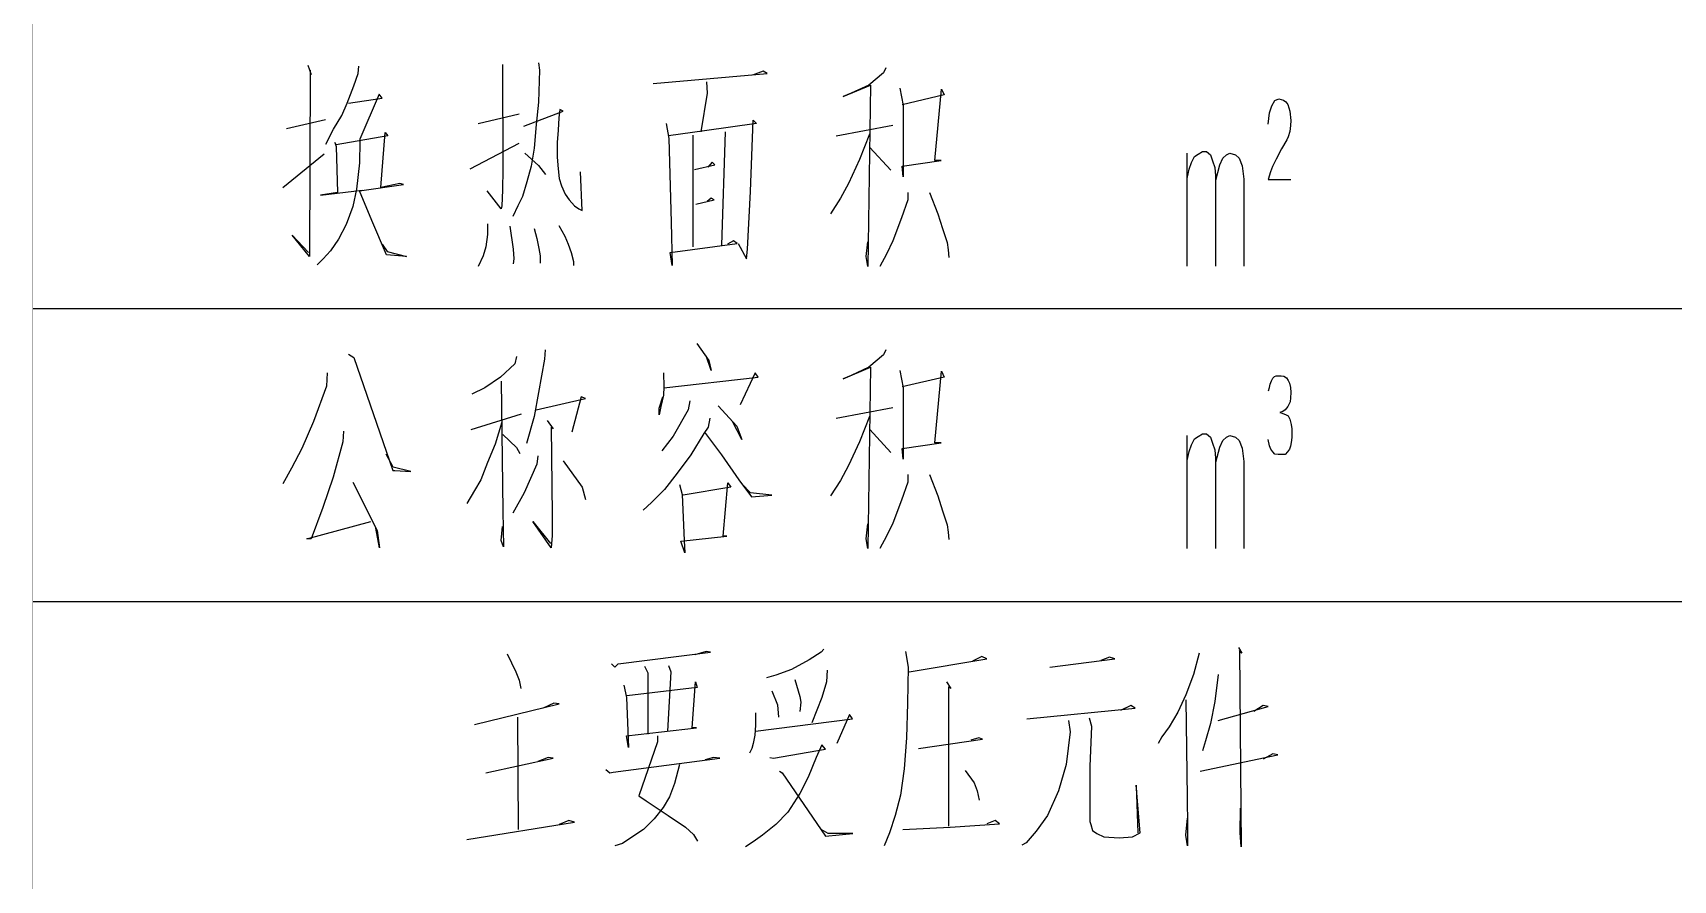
# Model space of a CAD drawing. Extents: x 0 to 2376, y 0 to 3364.
# Drawn here: x 1616 to 1772.8, y 2516.1 to 2597.1 of the extents above; entities that cross this region are included whole.
import ezdxf

# ---------------------------------------------------------------- set-up
doc = ezdxf.new("R2010")
doc.units = 0
doc.header["$MEASUREMENT"] = 0
doc.layers.add('6', color=7, linetype='Continuous')
doc.layers.add('8', color=7, linetype='Continuous')

# ---------------------------------------------------------------- blocks, each defined once
blk = doc.blocks.new('BLKENT84')
at = {"layer": '8', "color": 2, "linetype": 'Continuous'}
for p, q in [((1661.33, 2537.77), (1662.17, 2536.05)), ((1671.95, 2536.83), (1680.78, 2537.93)), ((1680.37, 2538.01), (1679.27, 2537.7)), ((1680.78, 2537.93), (1680.37, 2538.01)), ((1691.35, 2537.93), (1690.2, 2537.22)), ((1691.61, 2538.24), (1691.35, 2537.93)), ((1699.4, 2538.01), (1699.66, 2536.52)), ((1699.77, 2536.05), (1707.19, 2537.3)), ((1706.72, 2537.54), (1705.83, 2537.07)), ((1707.19, 2537.3), (1706.72, 2537.54)), ((1713.2, 2536.52), (1719.43, 2537.3)), ((1718.9, 2537.46), (1718.07, 2537.15)), ((1719.43, 2537.3), (1718.9, 2537.46)), ((1727.48, 2537.85), (1726.95, 2535.81)), ((1731.24, 2538.4), (1731.56, 2537.85)), ((1731.56, 2537.85), (1731.35, 2538.09)), ((1731.35, 2538.09), (1731.5, 2519.34)), ((1662.17, 2536.05), (1662.48, 2535.26)), ((1671.32, 2536.83), (1671.63, 2536.52)), ((1671.63, 2536.52), (1671.95, 2536.83)), ((1674.46, 2536.6), (1674.77, 2535.97)), ((1674.77, 2535.97), (1674.77, 2530.09)), ((1676.97, 2536.05), (1676.65, 2530.4)), ((1676.76, 2536.68), (1676.97, 2536.05)), ((1687.01, 2535.73), (1686.12, 2535.5)), ((1688.52, 2536.28), (1687.01, 2535.73)), ((1690.2, 2537.22), (1688.52, 2536.28)), ((1691.92, 2536.21), (1691.87, 2535.11)), ((1699.66, 2536.52), (1699.61, 2533.07)), ((1726.95, 2535.81), (1726.22, 2533.85)), ((1729.31, 2535.81), (1728.99, 2533.22)), ((1662.48, 2535.26), (1662.64, 2534.48)), ((1672.47, 2534.79), (1672.73, 2533.62)), ((1679.48, 2534.56), (1672.78, 2533.77)), ((1679.01, 2530.72), (1679.32, 2535.11)), ((1679.32, 2535.11), (1679.48, 2534.56)), ((1686.64, 2534.24), (1687.16, 2532.91)), ((1688.84, 2535.34), (1689.31, 2533.7)), ((1691.87, 2535.11), (1691.4, 2533.62)), ((1703.32, 2535.11), (1703.74, 2534.48)), ((1703.74, 2534.48), (1703.53, 2534.64)), ((1703.53, 2534.64), (1703.53, 2521.3)), ((1658.2, 2531.03), (1666.3, 2532.99)), ((1665.78, 2533.07), (1664.78, 2532.6)), ((1666.3, 2532.99), (1665.78, 2533.07)), ((1672.73, 2533.62), (1672.94, 2528.83)), ((1687.16, 2532.91), (1687.27, 2531.73)), ((1689.31, 2533.7), (1689.41, 2533.15)), ((1689.41, 2533.15), (1689.31, 2532.28)), ((1691.4, 2533.62), (1690.46, 2531.19)), ((1699.61, 2533.07), (1699.5, 2529.77)), ((1711.01, 2531.58), (1721.36, 2532.6)), ((1720.94, 2532.83), (1719.95, 2532.36)), ((1721.36, 2532.6), (1720.94, 2532.83)), ((1726.22, 2533.85), (1725.44, 2532.21)), ((1726.22, 2533.38), (1726.33, 2524.05)), ((1728.99, 2533.22), (1728.58, 2531.11)), ((1729.31, 2531.42), (1734.07, 2532.75)), ((1733.6, 2532.83), (1732.71, 2532.28)), ((1734.07, 2532.75), (1733.6, 2532.83)), ((1662.33, 2531.73), (1662.38, 2520.99)), ((1685.07, 2532.13), (1685.07, 2530.95)), ((1685.07, 2530.4), (1694.33, 2531.58)), ((1694.07, 2531.97), (1692.86, 2529.22)), ((1694.33, 2531.58), (1694.07, 2531.97)), ((1714.98, 2531.42), (1715.14, 2530.32)), ((1716.97, 2531.66), (1717.18, 2530.87)), ((1725.44, 2532.21), (1724.6, 2530.79)), ((1728.58, 2531.11), (1728.1, 2529.46)), ((1672.73, 2529.93), (1679.43, 2530.72)), ((1672.94, 2528.83), (1672.73, 2529.93)), ((1675.71, 2529.93), (1675.71, 2529.38)), ((1679.43, 2530.72), (1679.01, 2530.72)), ((1685.02, 2530.01), (1684.86, 2529.22)), ((1685.07, 2530.95), (1685.02, 2530.01)), ((1699.5, 2529.77), (1699.29, 2526.79)), ((1700.65, 2528.75), (1706.77, 2529.62)), ((1706.41, 2529.77), (1705.67, 2529.54)), ((1706.77, 2529.62), (1706.41, 2529.77)), ((1715.14, 2530.32), (1714.77, 2527.19)), ((1717.18, 2530.87), (1717.02, 2527.03)), ((1723.92, 2529.85), (1723.56, 2529.22)), ((1724.6, 2530.79), (1723.92, 2529.85)), ((1728.1, 2529.46), (1727.79, 2528.52)), ((1665.26, 2527.89), (1664.26, 2527.5)), ((1665.73, 2527.81), (1665.26, 2527.89)), ((1675.71, 2529.38), (1673.93, 2524.21)), ((1681.05, 2527.89), (1680.26, 2527.66)), ((1681.67, 2527.81), (1681.05, 2527.89)), ((1684.71, 2528.75), (1684.5, 2528.28)), ((1684.86, 2529.22), (1684.71, 2528.75)), ((1686.43, 2527.89), (1686.8, 2527.81)), ((1686.8, 2527.81), (1691.77, 2528.68)), ((1690.88, 2527.89), (1690.09, 2526.01)), ((1691.4, 2529.07), (1690.88, 2527.89)), ((1691.77, 2528.68), (1691.4, 2529.07)), ((1727.58, 2526.56), (1735.01, 2528.13)), ((1734.54, 2528.21), (1733.6, 2527.73)), ((1735.01, 2528.13), (1734.54, 2528.21)), ((1659.29, 2526.4), (1665.73, 2527.81)), ((1670.75, 2526.72), (1671.16, 2526.4)), ((1671.16, 2526.4), (1671.48, 2526.48)), ((1671.48, 2526.48), (1681.67, 2527.81)), ((1677.8, 2527.19), (1677.33, 2525.38)), ((1687.37, 2526.56), (1687.63, 2526.4)), ((1687.63, 2526.4), (1691.77, 2520.36)), ((1699.29, 2526.79), (1698.93, 2524.28)), ((1705.1, 2526.64), (1705.99, 2525.46)), ((1714.77, 2527.19), (1714.04, 2524.68)), ((1717.02, 2527.03), (1717.02, 2523.66)), ((1677.33, 2525.38), (1676.86, 2524.13)), ((1690.09, 2526.01), (1689.31, 2524.44)), ((1705.99, 2525.46), (1706.25, 2524.68)), ((1721.83, 2520.68), (1721.46, 2525.22)), ((1721.46, 2525.22), (1721.62, 2520.68)), ((1673.93, 2524.21), (1674.61, 2523.73)), ((1674.61, 2523.73), (1676.71, 2522.32)), ((1676.86, 2524.13), (1676.24, 2523.11)), ((1689.31, 2524.44), (1688.16, 2522.64)), ((1698.93, 2524.28), (1698.41, 2522.32)), ((1706.25, 2524.68), (1706.46, 2523.81)), ((1714.04, 2524.68), (1712.99, 2522.32)), ((1717.02, 2523.66), (1717.02, 2521.77)), ((1726.33, 2524.05), (1726.38, 2521.3)), ((1657.46, 2520.05), (1667.76, 2521.7)), ((1667.24, 2521.85), (1666.3, 2521.46)), ((1667.76, 2521.7), (1667.24, 2521.85)), ((1675.4, 2522.01), (1674.35, 2520.99)), ((1676.24, 2523.11), (1675.4, 2522.01)), ((1676.71, 2522.32), (1678.38, 2521.22)), ((1688.16, 2522.64), (1687.01, 2521.46)), ((1698.41, 2522.32), (1697.88, 2520.68)), ((1707.97, 2521.85), (1707.19, 2521.54)), ((1708.39, 2521.54), (1707.97, 2521.85)), ((1712.99, 2522.32), (1711.9, 2520.83)), ((1717.02, 2521.77), (1717.12, 2521.46)), ((1726.22, 2520.44), (1726.38, 2522.09)), ((1731.4, 2520.68), (1731.45, 2523.03)), ((1673.15, 2520.21), (1672.37, 2519.66)), ((1674.35, 2520.99), (1673.15, 2520.21)), ((1678.38, 2521.22), (1679.16, 2520.52)), ((1679.16, 2520.52), (1679.53, 2519.89)), ((1685.75, 2520.44), (1684.86, 2519.81)), ((1687.01, 2521.46), (1685.75, 2520.44)), ((1692.03, 2520.6), (1691.35, 2520.99)), ((1691.77, 2520.36), (1694.38, 2520.6)), ((1694.38, 2520.6), (1692.03, 2520.6)), ((1697.88, 2520.68), (1697.36, 2519.42)), ((1699.14, 2520.99), (1703.69, 2521.22)), ((1703.69, 2521.22), (1708.39, 2521.54)), ((1711.9, 2520.83), (1710.95, 2519.73)), ((1717.12, 2521.46), (1717.28, 2520.91)), ((1717.28, 2520.91), (1717.7, 2520.6)), ((1717.7, 2520.6), (1718.38, 2520.28)), ((1718.38, 2520.28), (1719.84, 2520.21)), ((1719.84, 2520.21), (1721.1, 2520.28)), ((1721.1, 2520.28), (1721.83, 2520.68)), ((1726.38, 2519.42), (1726.22, 2520.44)), ((1726.38, 2521.3), (1726.38, 2519.42)), ((1731.5, 2519.34), (1731.4, 2520.68)), ((1672.37, 2519.66), (1671.63, 2519.42)), ((1684.86, 2519.81), (1684.13, 2519.34)), ((1710.95, 2519.73), (1710.54, 2519.5))]:
    blk.add_line(p, q, dxfattribs=at)

msp = doc.modelspace()

# ---------------------------------------------------------------- linework, layer by layer
at = {"layer": '6'}
for p, q in [((1642.28, 2594.04), (1642.6, 2593.17)), ((1647.09, 2593.25), (1647.15, 2593.96)), ((1660.87, 2594.11), (1660.92, 2584.15)), ((1664.32, 2594.27), (1664.43, 2593.56)), ((1697.53, 2593.8), (1697.32, 2593.33)), ((1642.49, 2593.56), (1642.44, 2575.76)), ((1642.6, 2593.17), (1642.49, 2593.56)), ((1646.68, 2592.07), (1647.09, 2593.25)), ((1664.43, 2593.56), (1664.32, 2590.51)), ((1675.28, 2592.31), (1686.2, 2593.25)), ((1680.4, 2592.47), (1680.45, 2591.37)), ((1685.79, 2593.49), (1684.79, 2593.09)), ((1686.2, 2593.25), (1685.79, 2593.49)), ((1693.45, 2591.05), (1696.06, 2592.15)), ((1695.9, 2592.15), (1694.23, 2591.37)), ((1696.06, 2592.15), (1695.8, 2574.82)), ((1697.32, 2593.33), (1695.9, 2592.15)), ((1646.05, 2590.43), (1646.68, 2592.07)), ((1646.15, 2590.43), (1649.39, 2590.9)), ((1649.08, 2591.29), (1647.25, 2586.98)), ((1649.39, 2590.9), (1649.08, 2591.29)), ((1680.45, 2591.37), (1679.83, 2587.68)), ((1694.23, 2591.37), (1693.45, 2591.05)), ((1698.88, 2591.84), (1699.2, 2590.19)), ((1703.12, 2591.21), (1699.09, 2590.27)), ((1702.23, 2584.94), (1702.86, 2591.76)), ((1702.86, 2591.76), (1703.12, 2591.21)), ((1734.42, 2590.16), (1734.72, 2590.68)), ((1734.72, 2590.68), (1735.1, 2590.84)), ((1735.1, 2590.84), (1735.54, 2590.72)), ((1735.54, 2590.72), (1735.78, 2590.56)), ((1735.78, 2590.56), (1735.95, 2590.28)), ((1644.74, 2587.92), (1645.53, 2589.25)), ((1645.53, 2589.25), (1646.05, 2590.43)), ((1658.57, 2588.47), (1662.49, 2589.41)), ((1662.91, 2588.23), (1666.68, 2589.64)), ((1664.32, 2590.51), (1664.11, 2588.39)), ((1666.26, 2589.02), (1666.2, 2587.84)), ((1666.36, 2589.8), (1666.26, 2589.02)), ((1666.68, 2589.64), (1666.36, 2589.8)), ((1699.2, 2590.19), (1699.2, 2586.43)), ((1734.08, 2588.4), (1734.21, 2589.48)), ((1734.21, 2589.48), (1734.42, 2590.16)), ((1735.95, 2590.28), (1736.07, 2589.96)), ((1736.07, 2589.96), (1736.15, 2589.64)), ((1736.15, 2589.64), (1736.24, 2588.76)), ((1640.24, 2588), (1643.96, 2588.86)), ((1644.01, 2586.51), (1644.74, 2587.92)), ((1649.24, 2582.35), (1649.66, 2587.6)), ((1649.66, 2587.6), (1649.92, 2587.29)), ((1664.11, 2588.39), (1663.9, 2586.11)), ((1666.2, 2587.84), (1666.1, 2586.66)), ((1676.53, 2588.47), (1676.79, 2587.05)), ((1680.19, 2587.76), (1676.74, 2587.29)), ((1685.16, 2588.47), (1680.19, 2587.76)), ((1682.18, 2587.68), (1681.81, 2576.86)), ((1684.58, 2581.96), (1684.85, 2588.78)), ((1684.85, 2588.78), (1685.16, 2588.47)), ((1692.77, 2587.29), (1698.2, 2588.31)), ((1695.96, 2587.45), (1695.02, 2585.02)), ((1736.16, 2587.72), (1736, 2587.2)), ((1736.21, 2588.28), (1736.16, 2587.72)), ((1736.24, 2588.76), (1736.21, 2588.28)), ((1645, 2586.43), (1644.85, 2586.66)), ((1644.85, 2586.66), (1645, 2586.27)), ((1649.92, 2587.29), (1645, 2586.43)), ((1645, 2586.27), (1645.11, 2581.88)), ((1647.25, 2586.74), (1647.2, 2584.7)), ((1647.25, 2586.98), (1647.25, 2586.74)), ((1657.79, 2584.15), (1662.49, 2586.58)), ((1663.9, 2586.11), (1663.64, 2584.39)), ((1666.1, 2586.66), (1666.1, 2585.25)), ((1676.79, 2587.05), (1677, 2579.05)), ((1679.09, 2587.37), (1679.09, 2576.7)), ((1696.01, 2586.19), (1698, 2584)), ((1699.2, 2586.43), (1699.2, 2583.37)), ((1735.36, 2586.04), (1734.84, 2585.08)), ((1735.86, 2586.92), (1735.36, 2586.04)), ((1736, 2587.2), (1735.86, 2586.92)), ((1639.88, 2582.35), (1643.85, 2585.56)), ((1647.2, 2584.7), (1646.94, 2582.19)), ((1663.02, 2585.64), (1664.32, 2584.47)), ((1663.64, 2584.39), (1663.22, 2582.9)), ((1664.32, 2584.47), (1665, 2583.6)), ((1666.1, 2585.25), (1666.2, 2584.15)), ((1679.25, 2584.07), (1681.19, 2584.54)), ((1680.92, 2584.78), (1680.51, 2584.31)), ((1681.19, 2584.54), (1680.92, 2584.78)), ((1695.02, 2585.02), (1693.97, 2582.74)), ((1699.09, 2584.39), (1702.81, 2584.94)), ((1699.2, 2583.37), (1699.09, 2584.39)), ((1702.81, 2584.94), (1702.23, 2584.94)), ((1726.34, 2574.83), (1726.34, 2585.63)), ((1726.52, 2584.11), (1726.75, 2584.75)), ((1726.75, 2584.75), (1727.04, 2585.31)), ((1727.04, 2585.31), (1727.38, 2585.55)), ((1727.38, 2585.55), (1727.8, 2585.79)), ((1727.8, 2585.79), (1728.19, 2585.79)), ((1728.19, 2585.79), (1728.56, 2585.47)), ((1728.56, 2585.47), (1728.77, 2584.91)), ((1728.77, 2584.91), (1728.98, 2584.27)), ((1729.08, 2583.07), (1729.45, 2584.51)), ((1729.45, 2584.51), (1729.76, 2585.15)), ((1729.76, 2585.15), (1730.1, 2585.47)), ((1730.1, 2585.47), (1730.41, 2585.63)), ((1730.41, 2585.63), (1730.96, 2585.47)), ((1730.96, 2585.47), (1731.3, 2585.15)), ((1731.3, 2585.15), (1731.59, 2584.43)), ((1731.59, 2584.43), (1731.75, 2583.15)), ((1734.48, 2584.36), (1734.29, 2583.84)), ((1734.84, 2585.08), (1734.48, 2584.36)), ((1651.07, 2582.74), (1649.24, 2582.35)), ((1651.43, 2582.66), (1651.07, 2582.74)), ((1660.92, 2584.15), (1660.87, 2582.11)), ((1663.22, 2582.9), (1662.81, 2581.49)), ((1666.2, 2584.15), (1666.31, 2583.21)), ((1666.31, 2583.21), (1666.52, 2582.51)), ((1668.51, 2580.15), (1668.35, 2583.84)), ((1693.97, 2582.74), (1693.19, 2581.33)), ((1726.34, 2583.23), (1726.52, 2584.11)), ((1728.98, 2584.27), (1729.05, 2583.47)), ((1729.05, 2583.47), (1729.05, 2574.83)), ((1731.75, 2583.15), (1731.75, 2574.83)), ((1734.29, 2583.84), (1734.08, 2583.12)), ((1734.08, 2583.12), (1736.24, 2583.12)), ((1643.49, 2581.64), (1647.46, 2582.11)), ((1645.11, 2581.88), (1643.49, 2581.64)), ((1646.94, 2582.19), (1646.57, 2580.54)), ((1647.2, 2582.04), (1651.43, 2582.66)), ((1648.4, 2579.21), (1647.2, 2582.04)), ((1660.77, 2580.31), (1659.41, 2582.04)), ((1660.87, 2582.11), (1660.82, 2580.62)), ((1662.81, 2581.49), (1662.34, 2580.62)), ((1666.52, 2582.51), (1666.88, 2581.72)), ((1666.88, 2581.72), (1667.25, 2581.17)), ((1667.25, 2581.17), (1667.77, 2580.62)), ((1679.36, 2580.78), (1681.13, 2581.17)), ((1680.82, 2581.33), (1680.45, 2581.02)), ((1681.13, 2581.17), (1680.82, 2581.33)), ((1684.32, 2576.47), (1684.58, 2581.96)), ((1693.19, 2581.33), (1692.24, 2579.84)), ((1699.62, 2581.17), (1699.04, 2579.45)), ((1699.62, 2581.88), (1699.62, 2581.17)), ((1701.71, 2581.88), (1702.49, 2579.84)), ((1646.57, 2580.54), (1645.94, 2578.82)), ((1660.82, 2580.62), (1660.77, 2580.31)), ((1662.34, 2580.62), (1661.86, 2579.6)), ((1667.77, 2580.62), (1668.19, 2580.31)), ((1668.19, 2580.31), (1668.51, 2580.15)), ((1702.49, 2579.84), (1702.96, 2578.43)), ((1645.94, 2578.82), (1645.21, 2577.41)), ((1649.81, 2575.92), (1648.4, 2579.21)), ((1659.46, 2578.9), (1659.46, 2577.88)), ((1661.6, 2578.66), (1661.92, 2576.47)), ((1663.9, 2578.43), (1664.17, 2577.49)), ((1666.26, 2578.74), (1666.83, 2577.72)), ((1677, 2579.05), (1677.11, 2574.9)), ((1699.04, 2579.45), (1698.2, 2577.25)), ((1702.96, 2578.43), (1703.38, 2577.09)), ((1642.44, 2575.76), (1640.77, 2577.8)), ((1640.77, 2577.8), (1642.34, 2576.15)), ((1645.21, 2577.41), (1644.43, 2576.31)), ((1649.39, 2576.94), (1649.86, 2576.23)), ((1659.3, 2576.7), (1659.04, 2575.84)), ((1659.46, 2577.88), (1659.3, 2576.7)), ((1661.92, 2576.47), (1661.97, 2575.53)), ((1664.17, 2577.49), (1664.37, 2576.54)), ((1664.37, 2576.54), (1664.48, 2575.84)), ((1666.83, 2577.72), (1667.15, 2576.94)), ((1667.15, 2576.94), (1667.46, 2576.15)), ((1676.9, 2576.15), (1683.33, 2577.02)), ((1682.96, 2577.25), (1682.39, 2576.94)), ((1683.33, 2577.02), (1682.96, 2577.25)), ((1683.43, 2577.02), (1684.22, 2575.53)), ((1684.22, 2575.53), (1684.32, 2576.47)), ((1695.64, 2575.76), (1695.8, 2577.17)), ((1698.2, 2577.25), (1697.58, 2576)), ((1703.38, 2577.09), (1703.49, 2576.39)), ((1643.75, 2575.53), (1643.17, 2574.98)), ((1644.43, 2576.31), (1643.75, 2575.53)), ((1651.7, 2575.76), (1649.81, 2575.92)), ((1649.86, 2576.23), (1651.7, 2575.76)), ((1659.04, 2575.84), (1658.57, 2574.82)), ((1661.97, 2575.53), (1661.92, 2575.05)), ((1664.48, 2575.84), (1664.48, 2575.13)), ((1667.46, 2576.15), (1667.67, 2575.29)), ((1667.67, 2575.29), (1667.67, 2574.9)), ((1677.11, 2574.9), (1676.9, 2576.15)), ((1695.8, 2574.82), (1695.64, 2575.76)), ((1697.58, 2576), (1696.95, 2574.82)), ((1703.49, 2576.39), (1703.54, 2575.68)), ((1616, 2570.79), (2336, 2570.79)), ((1679.46, 2567.45), (1680.61, 2565.81)), ((1646.15, 2566.43), (1646.68, 2566.12)), ((1646.68, 2566.12), (1650.39, 2555.3)), ((1662.07, 2565.49), (1660.71, 2564.24)), ((1662.23, 2566.2), (1662.07, 2565.49)), ((1664.9, 2565.96), (1664.32, 2562.75)), ((1664.95, 2566.83), (1664.9, 2565.96)), ((1680.82, 2564.87), (1680.35, 2566.28)), ((1680.61, 2565.81), (1680.82, 2564.87)), ((1697.32, 2566.36), (1695.9, 2565.18)), ((1697.53, 2566.83), (1697.32, 2566.36)), ((1644.11, 2564.63), (1644.06, 2563.38)), ((1660.71, 2564.24), (1659.2, 2563.22)), ((1676.27, 2564.63), (1676.32, 2563.3)), ((1676.32, 2563.22), (1685.32, 2564.24)), ((1685.05, 2564.63), (1683.59, 2561.57)), ((1685.32, 2564.24), (1685.05, 2564.63)), ((1693.45, 2564.08), (1696.06, 2565.18)), ((1694.23, 2564.4), (1693.45, 2564.08)), ((1695.9, 2565.18), (1694.23, 2564.4)), ((1696.06, 2565.18), (1695.8, 2547.85)), ((1698.88, 2564.87), (1699.2, 2563.22)), ((1703.12, 2564.24), (1699.09, 2563.3)), ((1702.23, 2557.96), (1702.86, 2564.79)), ((1702.86, 2564.79), (1703.12, 2564.24)), ((1734.41, 2563.88), (1734.52, 2564.12)), ((1734.52, 2564.12), (1734.68, 2564.28)), ((1734.68, 2564.28), (1734.86, 2564.36)), ((1734.86, 2564.36), (1735.31, 2564.36)), ((1735.31, 2564.36), (1735.58, 2564.32)), ((1735.58, 2564.32), (1735.82, 2564.16)), ((1735.82, 2564.16), (1736, 2563.92)), ((1736, 2563.92), (1736.13, 2563.64)), ((1644.06, 2563.38), (1642.81, 2560)), ((1659.2, 2563.22), (1657.94, 2562.59)), ((1660.77, 2563.85), (1660.92, 2551.45)), ((1664.32, 2562.75), (1663.9, 2560.47)), ((1668.4, 2562.36), (1667.51, 2558.98)), ((1668.82, 2562.2), (1668.4, 2562.36)), ((1675.85, 2561.26), (1676.22, 2562.36)), ((1676.27, 2562.51), (1676.01, 2561.41)), ((1676.32, 2563.3), (1676.27, 2562.51)), ((1699.2, 2563.22), (1699.2, 2559.45)), ((1734.12, 2562.92), (1734.2, 2563.24)), ((1734.2, 2563.24), (1734.28, 2563.56)), ((1734.28, 2563.56), (1734.41, 2563.88)), ((1736.13, 2563.64), (1736.22, 2563.24)), ((1736.22, 2563.24), (1736.26, 2562.76)), ((1736.26, 2562.76), (1736.22, 2562.24)), ((1664.11, 2561.1), (1668.82, 2562.2)), ((1676.01, 2561.41), (1675.85, 2560.63)), ((1675.85, 2560.63), (1675.85, 2561.26)), ((1678.62, 2561.1), (1677.21, 2558.59)), ((1678.78, 2561.96), (1678.62, 2561.1)), ((1681.5, 2561.49), (1683.28, 2559.53)), ((1692.77, 2560.32), (1698.2, 2561.34)), ((1735.47, 2560.96), (1735.18, 2560.84)), ((1735.18, 2560.84), (1735.41, 2560.8)), ((1735.41, 2560.8), (1735.79, 2560.64)), ((1735.7, 2561.12), (1735.47, 2560.96)), ((1735.96, 2561.44), (1735.7, 2561.12)), ((1736.17, 2561.88), (1735.96, 2561.44)), ((1736.22, 2562.24), (1736.17, 2561.88)), ((1642.81, 2560), (1641.71, 2557.41)), ((1657.89, 2559.22), (1662.7, 2560.71)), ((1660.82, 2559.92), (1660.19, 2557.81)), ((1663.9, 2560.47), (1663.17, 2557.89)), ((1665.16, 2560.08), (1665.73, 2559.3)), ((1665.73, 2559.3), (1665.53, 2559.45)), ((1665.53, 2559.45), (1665.63, 2551.06)), ((1680.56, 2559.45), (1680.14, 2558.83)), ((1680.71, 2560.32), (1680.56, 2559.45)), ((1683.75, 2558.28), (1682.91, 2559.92)), ((1683.28, 2559.53), (1683.75, 2558.28)), ((1695.96, 2560.47), (1695.02, 2558.04)), ((1696.01, 2559.22), (1698, 2557.02)), ((1699.2, 2559.45), (1699.2, 2556.4)), ((1735.79, 2560.64), (1735.98, 2560.52)), ((1735.98, 2560.52), (1736.15, 2560.2)), ((1736.15, 2560.2), (1736.29, 2559.72)), ((1736.29, 2559.72), (1736.33, 2559.28)), ((1736.33, 2559.28), (1736.33, 2558.52)), ((1645.63, 2558.04), (1644.69, 2554.67)), ((1645.68, 2559.06), (1645.63, 2558.04)), ((1660.19, 2557.81), (1659.46, 2556.08)), ((1660.92, 2558.75), (1662.23, 2557.49)), ((1677.21, 2558.59), (1676.11, 2557.18)), ((1680.14, 2558.83), (1678.88, 2556.79)), ((1680.19, 2558.98), (1681.81, 2556.79)), ((1695.02, 2558.04), (1693.97, 2555.77)), ((1699.09, 2557.41), (1702.81, 2557.96)), ((1702.81, 2557.96), (1702.23, 2557.96)), ((1726.34, 2547.85), (1726.34, 2558.65)), ((1726.52, 2557.13), (1726.75, 2557.77)), ((1726.75, 2557.77), (1727.04, 2558.33)), ((1727.04, 2558.33), (1727.38, 2558.57)), ((1727.38, 2558.57), (1727.8, 2558.81)), ((1727.8, 2558.81), (1728.19, 2558.81)), ((1728.19, 2558.81), (1728.56, 2558.49)), ((1728.56, 2558.49), (1728.77, 2557.93)), ((1728.77, 2557.93), (1728.98, 2557.29)), ((1729.45, 2557.53), (1729.76, 2558.17)), ((1729.76, 2558.17), (1730.1, 2558.49)), ((1730.1, 2558.49), (1730.41, 2558.65)), ((1730.41, 2558.65), (1730.96, 2558.49)), ((1730.96, 2558.49), (1731.3, 2558.17)), ((1731.3, 2558.17), (1731.59, 2557.45)), ((1734.2, 2557.68), (1734.07, 2558.28)), ((1734.33, 2557.36), (1734.2, 2557.68)), ((1736.22, 2557.64), (1736.11, 2557.36)), ((1736.32, 2558.16), (1736.22, 2557.64)), ((1736.33, 2558.52), (1736.32, 2558.16)), ((1641.71, 2557.41), (1640.71, 2555.53)), ((1650.44, 2555.61), (1649.76, 2556.87)), ((1659.46, 2556.08), (1658.83, 2554.43)), ((1662.23, 2557.49), (1662.54, 2556.94)), ((1664.27, 2556.71), (1664.17, 2555.92)), ((1666.68, 2556.24), (1668.51, 2553.73)), ((1678.88, 2556.79), (1677.58, 2555.06)), ((1681.81, 2556.79), (1683.49, 2554.43)), ((1699.2, 2556.4), (1699.09, 2557.41)), ((1726.34, 2556.25), (1726.52, 2557.13)), ((1728.98, 2557.29), (1729.05, 2556.49)), ((1729.05, 2556.49), (1729.05, 2547.85)), ((1729.08, 2556.09), (1729.45, 2557.53)), ((1731.59, 2557.45), (1731.75, 2556.17)), ((1731.75, 2556.17), (1731.75, 2547.85)), ((1734.52, 2557.08), (1734.33, 2557.36)), ((1734.72, 2556.88), (1734.52, 2557.08)), ((1735.02, 2556.84), (1734.72, 2556.88)), ((1735.7, 2556.84), (1735.02, 2556.84)), ((1735.92, 2557.08), (1735.7, 2556.84)), ((1736.11, 2557.36), (1735.92, 2557.08)), ((1640.71, 2555.53), (1639.88, 2554.04)), ((1644.69, 2554.67), (1643.7, 2551.77)), ((1650.39, 2555.3), (1650.6, 2555.3)), ((1652.11, 2555.22), (1650.44, 2555.61)), ((1650.6, 2555.3), (1652.11, 2555.22)), ((1664.17, 2555.92), (1662.96, 2553.18)), ((1677.58, 2555.06), (1676.37, 2553.49)), ((1693.97, 2555.77), (1693.19, 2554.36)), ((1699.62, 2554.91), (1699.62, 2554.2)), ((1701.71, 2554.91), (1702.49, 2552.87)), ((1646.57, 2554.2), (1648.92, 2549.57)), ((1658.2, 2553.41), (1657.47, 2552.16)), ((1658.83, 2554.43), (1658.2, 2553.41)), ((1662.96, 2553.18), (1661.86, 2551.22)), ((1668.51, 2553.73), (1668.82, 2552.55)), ((1676.37, 2553.49), (1675.12, 2552.24)), ((1677.79, 2553.96), (1678.05, 2553.02)), ((1678.05, 2553.02), (1678.26, 2548.63)), ((1682.7, 2553.73), (1678.15, 2552.94)), ((1681.97, 2549.02), (1682.44, 2554.12)), ((1682.44, 2554.12), (1682.7, 2553.73)), ((1683.49, 2554.43), (1684.69, 2552.79)), ((1684.58, 2553.18), (1683.75, 2554.04)), ((1686.62, 2552.94), (1684.58, 2553.18)), ((1684.69, 2552.79), (1686.62, 2552.94)), ((1693.19, 2554.36), (1692.24, 2552.87)), ((1699.62, 2554.2), (1699.04, 2552.47)), ((1643.7, 2551.77), (1642.6, 2548.79)), ((1660.92, 2551.45), (1660.98, 2548)), ((1675.12, 2552.24), (1674.34, 2551.53)), ((1699.04, 2552.47), (1698.2, 2550.28)), ((1702.49, 2552.87), (1702.96, 2551.45)), ((1702.96, 2551.45), (1703.38, 2550.12)), ((1642.18, 2548.79), (1648.3, 2550.43)), ((1649.13, 2547.92), (1648.77, 2549.81)), ((1660.77, 2548.63), (1660.87, 2549.96)), ((1665.53, 2547.92), (1663.8, 2550.43)), ((1663.8, 2550.43), (1665.47, 2548.32)), ((1665.63, 2551.06), (1665.63, 2549.1)), ((1695.64, 2548.79), (1695.8, 2550.2)), ((1698.2, 2550.28), (1697.58, 2549.02)), ((1703.38, 2550.12), (1703.49, 2549.41)), ((1642.6, 2548.79), (1642.18, 2548.79)), ((1648.92, 2549.57), (1649.13, 2547.92)), ((1660.98, 2548), (1660.77, 2548.63)), ((1665.63, 2549.1), (1665.53, 2547.92)), ((1677.94, 2548.55), (1682.34, 2549.02)), ((1678.31, 2547.45), (1677.94, 2548.55)), ((1678.26, 2548.63), (1678.31, 2547.45)), ((1682.34, 2549.02), (1681.97, 2549.02)), ((1695.8, 2547.85), (1695.64, 2548.79)), ((1697.58, 2549.02), (1696.95, 2547.85)), ((1703.49, 2549.41), (1703.54, 2548.71)), ((1616, 2542.79), (2336, 2542.79))]:
    msp.add_line(p, q, dxfattribs=at)
at = {"layer": '6', "const_width": 0.03}
msp.add_lwpolyline([(1616, 2346.79), (1616, 2822.79)], dxfattribs=at)

# ---------------------------------------------------------------- block references
at = {"layer": '6'}
msp.add_blockref('BLKENT84', (0, 0), dxfattribs=at)

doc.saveas('drawing.dxf')
